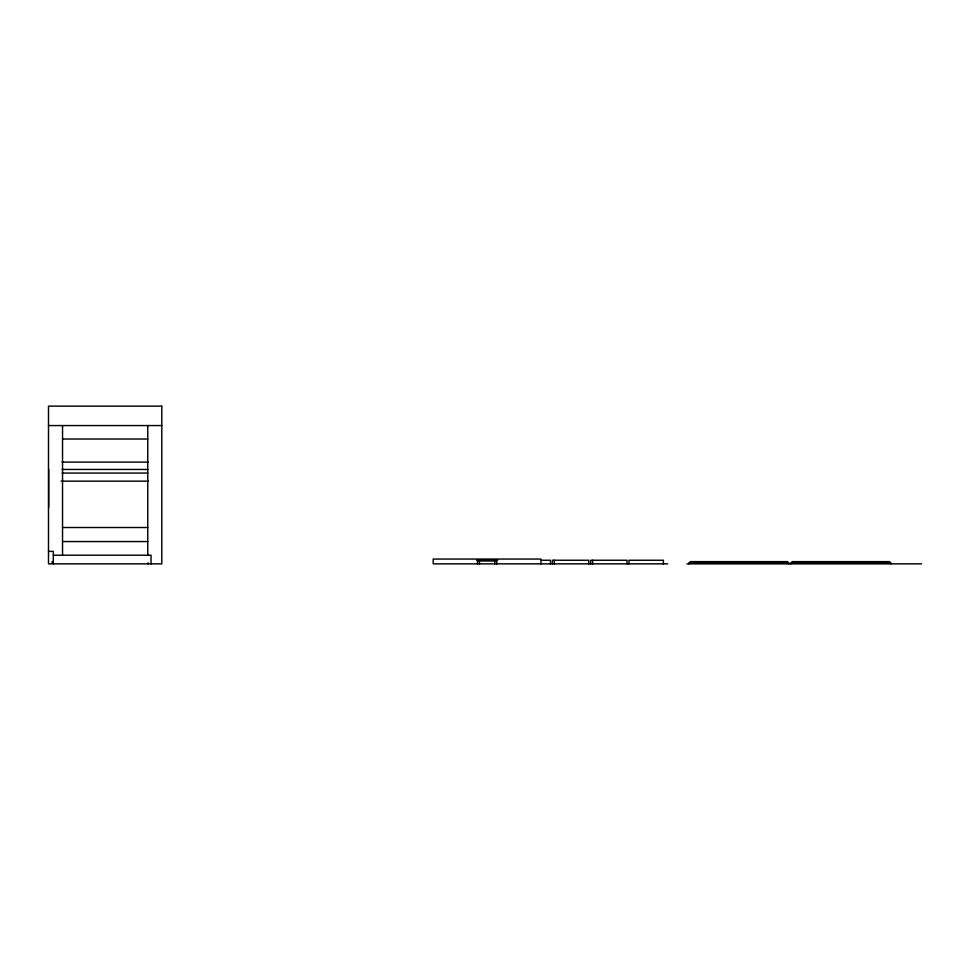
<?xml version="1.0" encoding="UTF-8"?>
<svg xmlns="http://www.w3.org/2000/svg" width="970" height="970" viewBox="0 0 970 970"><rect width="100%" height="100%" fill="white"/><g stroke="black" fill="none" stroke-linecap="round" stroke-linejoin="round"><path stroke-width="1.45" d="M48.5 425.563L161.796 425.563M62.541 439.022L147.755 439.022M62.092 462.108L148.204 462.108M62.201 469.456L147.792 469.456M62.201 473.069L147.792 473.069M61.074 481.156L148.592 481.156M62.541 527.51L147.755 527.51M62.541 541.551L147.755 541.551M48.5 551.36L53.314 551.36L53.314 563.861M53.314 555.216L151.029 555.216L151.029 563.861M476.609 560.211L497.549 560.211M541.49 560.248L550.475 560.248L550.475 563.861M53.314 561.63L52.15 561.63L52.15 562.794L53.314 562.794M667.736 563.861L433.214 563.861L433.214 559.059L540.933 559.059L540.933 563.861M686.978 563.861L921.5 563.861M890.872 563.861L890.872 562.709L790.853 562.709L790.853 563.861M889.72 562.709L889.72 561.63L792.005 561.63L792.005 562.709M788.925 563.861L788.925 562.709L688.894 562.709L688.894 563.861M787.773 562.709L787.773 561.63L690.058 561.63L690.058 562.709M663.395 563.861L663.395 560.248L628.96 560.248L628.96 563.861M627.032 563.861L627.032 560.248L590.682 560.248L590.682 563.861M592.609 560.248L592.609 563.861M588.754 563.861L588.754 560.248L552.403 560.248L552.403 563.861M554.331 560.248L554.331 563.861M496.701 563.861L496.701 560.987L477.458 560.987L477.458 563.861M494.773 560.987L494.773 563.861M479.386 560.987L479.386 563.861M148.143 562.794L148.143 563.861M147.755 425.563L147.755 554.852M62.541 425.563L62.541 554.852M48.694 469.456L48.694 507.504M161.796 406.139L48.5 406.139L48.5 563.861L161.796 563.861L161.796 406.139"/></g></svg>
